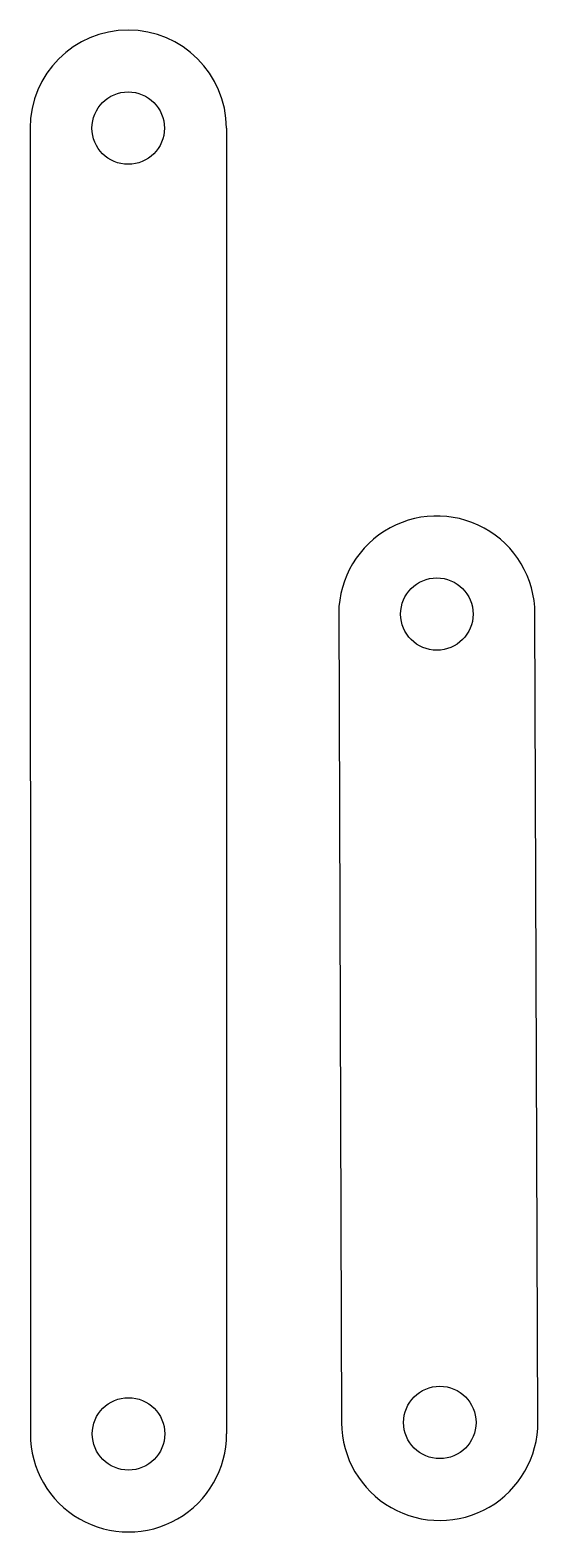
# Model space of a CAD drawing. Header units: millimetres. Extents: x 18.5 to 52.1, y -13.8 to 85.8.
import ezdxf

# ---------------------------------------------------------------- set-up
doc = ezdxf.new("R2010")
doc.units = ezdxf.units.MM
doc.layers.add('bielle', color=1, linetype='Continuous', lineweight=25, true_color=0xff0000)

msp = doc.modelspace()

# ---------------------------------------------------------------- linework, layer by layer
at = {"layer": 'bielle'}
for p, q in [((18.479, 79.3), (18.5, -7.252)), ((31.479, 79.304), (31.5, -7.248)), ((38.929, 47.432), (39.117, -6.514)), ((52.116, -6.462), (51.921, 47.116))]:
    msp.add_line(p, q, dxfattribs=at)
for centre in [(24.979, 79.302), (45.421, 47.092), (25, -7.25), (45.616, -6.491)]:
    msp.add_circle(centre, 2.4, dxfattribs=at)
for centre, start, end in [((24.979, 79.302), 0.01366, 180.01366), ((45.421, 47.092), 0.20948, 183.39732), ((45.616, -6.491), 180.19866, 0.26158), ((25, -7.25), 180.01366, 0.01366)]:
    msp.add_arc(centre, 6.5, start, end, dxfattribs=at)

doc.saveas('drawing.dxf')
